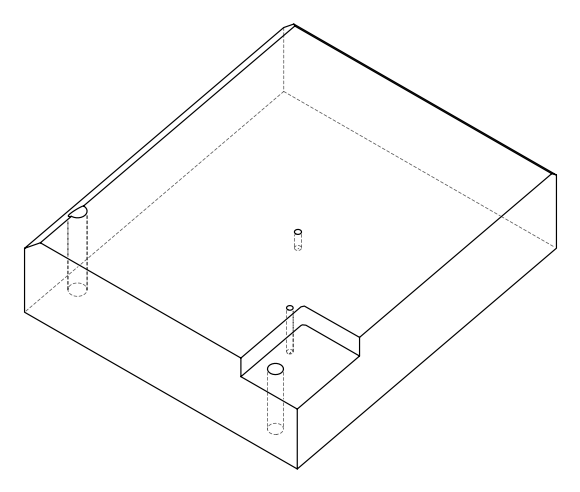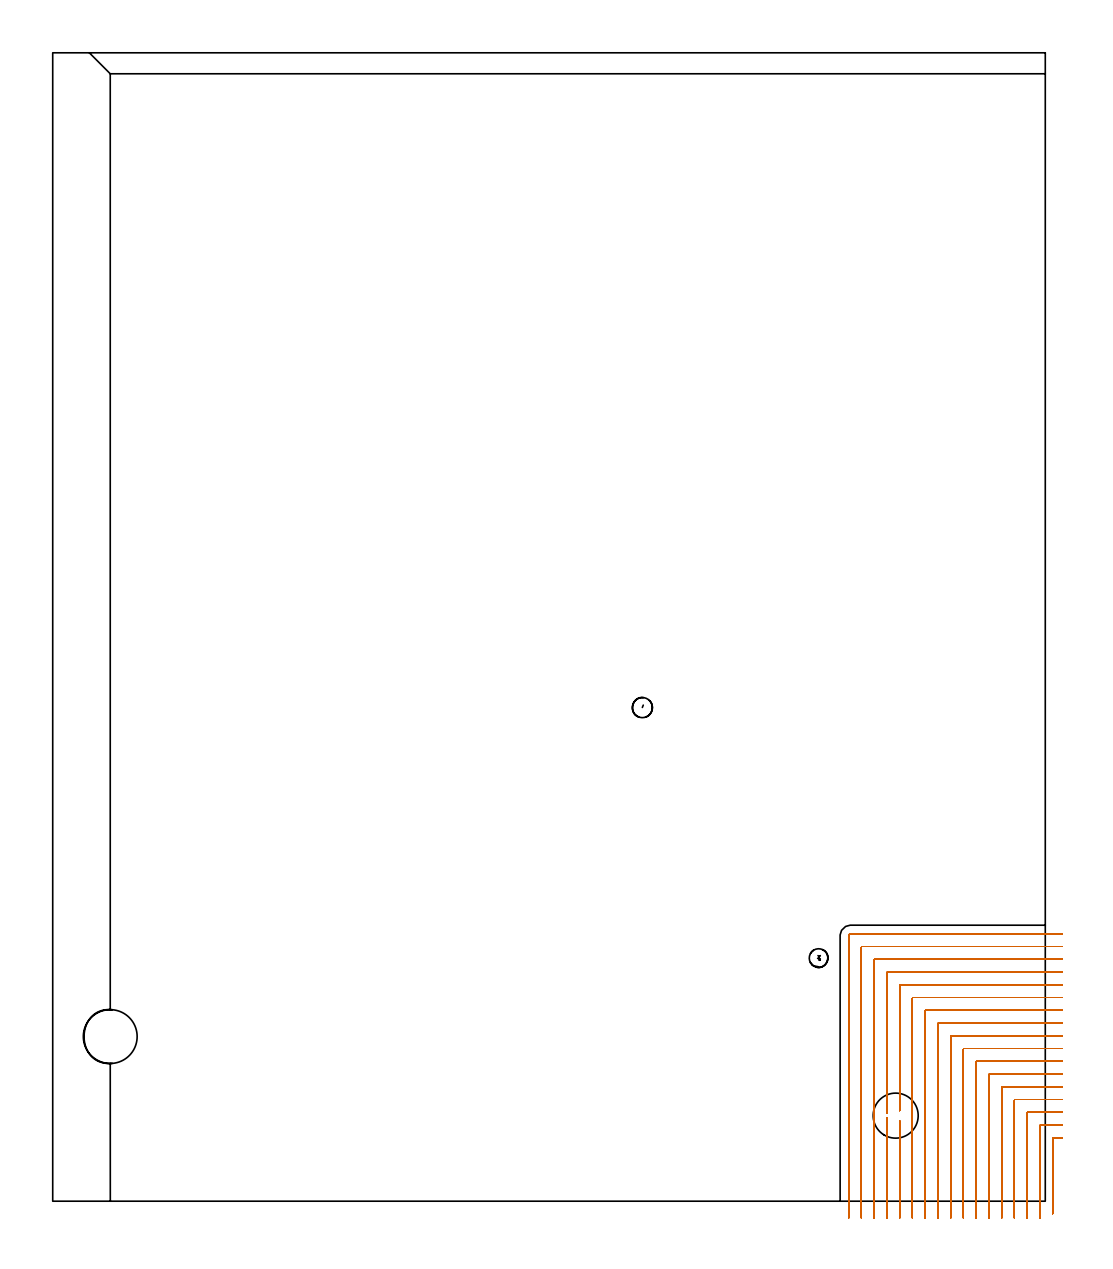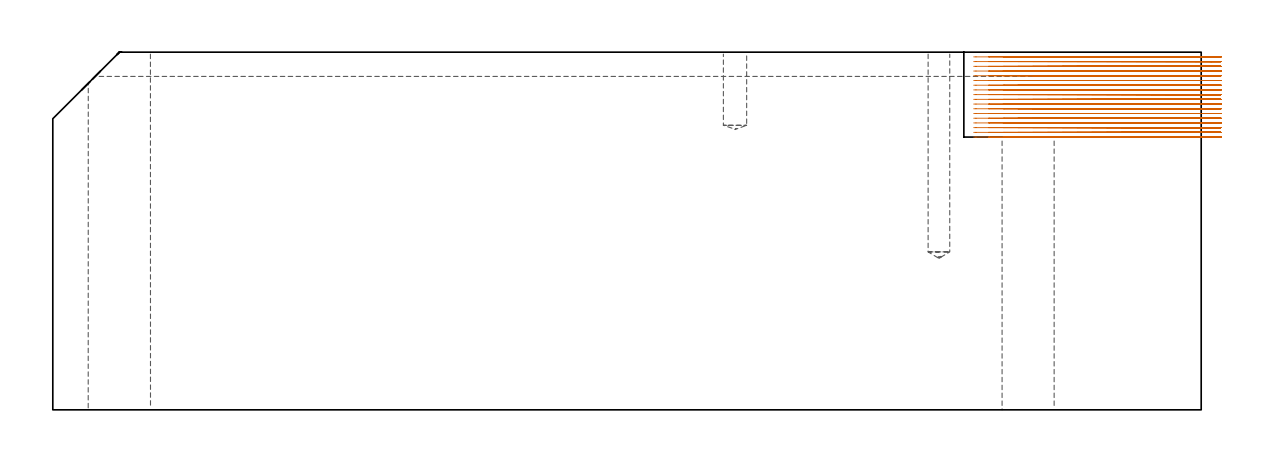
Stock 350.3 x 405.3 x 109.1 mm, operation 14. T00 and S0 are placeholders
(PLAN: 14 operations, 9 tool changes, 107.7 min)
(1 SPOT_DRILL | STEP1HOLE | NXT0321_9005460120000 | 0.04 min | 2842 mm3)
(2 SPOT_DRILL_1 | STEP1HOLE_1 | NXT0321_9005460120000 | 0.05 min | 183 mm3)
(3 SPOT_DRILL_2 | STEP1POCKET | NXT0321_9005460120000 | 0.03 min | 0 mm3)
(4 SPOT_DRILL_3 | STEP1POCKET_1 | NXT0321_9005460120000 | 0.03 min | 0 mm3)
(5 DRILL_THROUGH_HOLE_INTO_CENTER | STEP1HOLE | NXT0301_065 | 0.36 min | 5773 mm3)
(6 DRILL_TO_ENLARGE_THROUGH_HOLE | STEP1HOLE | UGT0301_241 | 0.37 min | 13006 mm3)
(7 DRILL_BLIND_HOLE_INTO_CENTER | STEP1HOLE_1 | NXT0301_092 | 0.08 min | 1729 mm3)
(8 GUN_DRILL_THROUGH_HOLE | STEP1HOLE_1 | UGT0307_009 | 0.57 min | 10414 mm3)
(9 DRILL_TO_ENLARGE_THROUGH_HOLE_1 | STEP1HOLE_1 | UGT0301_048 | 0.47 min | 18560 mm3)
(10 DRILL_BLIND_HOLE_INTO_CENTER_1 | STEP1POCKET | NXT0301_042 | 0.1 min | 893 mm3)
(11 DRILL_BLIND_HOLE_INTO_CENTER_2 | STEP1POCKET_1 | UGT0301_461 | 0.26 min | 2085 mm3)
(12 AREA_MILL | FG_CHAMFER_SURFACE | UGT0205_001 | 8.22 min | 9368 mm3)
(13 AREA_MILL_1 | FG_CHAMFER_SURFACE_1 | UGT0205_001 | 25.8 min | 82674 mm3)
(14 MILL_CORNER_NOTCH_RECTANGULAR | CORNER_NOTCH_RECTANGULAR | NXT0201_008 | Follow Part, ap 1.5, ae 75% | 71.29 min | 177446 mm3)
(TOOL NXT0321_9005460120000 | NC Spot Drill, 142deg, 12mm, Carbide, Uncoated | D12 PA142 FL30 Z2)
(TOOL NXT0301_065 | Carbide Drill 9.4mm [860.1-0940-075A1-MM 2214] | D9.4 PA140 FL98 Z2)
(TOOL UGT0301_241 | Twist Drill 15.9 mm | D15.9 PA118 FL120 Z2)
(TOOL NXT0301_092 | Carbide Drill 12.1mm [860.1-1210-061A1-MM 2214] | D12.1 PA140 FL77 Z2)
(TOOL UGT0307_009 | Gun Drill 12 mm | D12 PA130 FL24 Z1)
(TOOL UGT0301_048 | Twist Drill 19 mm | D19 PA118 FL135 Z2)
(TOOL NXT0301_042 | Carbide Drill 7.1mm [860.1-0710-057A1-MM 2214] | D7.1 PA140 FL85 Z2)
(TOOL UGT0301_461 | Carbide Drill 6.6 mm | D6.6 PA118 FL63 Z2)
(TOOL UGT0205_001 | Chamfer Mill 20 x 3 x 45 deg. | D20 FL50 Z2)
(TOOL NXT0201_008 | ENDMILL 6mm [2P460-0600-NA 1630] | D6 FL26 Z6)
(OP 14 MILL_CORNER_NOTCH_RECTANGULAR)
G17 G21 G94 G90
T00 M6
G54
G17 G0 G90 X356.3 Y22.4 S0 M3
G43 Z119.101 H1
Z107.662
G94 G1 X353.3 F250.
X353.195 F500.
G3 X352.9 Y22.105 R0.3
G1 Y-1.497
Y-4.497 F250.
G0 Z119.101
X356.3 Y26.9
Z107.662
G1 X353.3
X348.695 F500.
G3 X348.4 Y26.605 R0.3
G1 Y-3.
Y-6. F250.
G0 Z119.101
X356.3 Y31.4
Z107.662
G1 X353.3
X344.195 F500.
G3 X343.9 Y31.105 R0.3
G1 Y-3.
Y-6. F250.
G0 Z119.101
X356.3 Y35.9
Z107.662
G1 X353.3
X339.696 F500.
G3 X339.4 Y35.604 R0.3
G1 Y-3.
Y-6. F250.
G0 Z119.101
X356.3 Y40.4
Z107.662
G1 X353.3
X335.196 F500.
G3 X334.9 Y40.104 R0.3
G1 Y-3.
Y-6. F250.
G0 Z119.101
X356.3 Y44.9
Z107.662
G1 X353.3
X330.696 F500.
G3 X330.4 Y44.604 R0.3
G1 Y-3.
Y-6. F250.
G0 Z119.101
X356.3 Y49.4
Z107.662
G1 X353.3
X326.196 F500.
G3 X325.9 Y49.104 R0.3
G1 Y-3.
Y-6. F250.
G0 Z119.101
X356.3 Y53.9
Z107.662
G1 X353.3
X321.696 F500.
G3 X321.4 Y53.604 R0.3
G1 Y-3.
Y-6. F250.
G0 Z119.101
X356.3 Y58.4
Z107.662
G1 X353.3
X317.196 F500.
G3 X316.9 Y58.104 R0.3
G1 Y-3.
Y-6. F250.
G0 Z119.101
X356.3 Y62.9
Z107.662
G1 X353.3
X312.697 F500.
G3 X312.4 Y62.603 R0.3
G1 Y-3.
Y-6. F250.
G0 Z119.101
X356.3 Y67.4
Z107.662
G1 X353.3
X308.197 F500.
G3 X307.9 Y67.103 R0.3
G1 Y-3.
Y-6. F250.
G0 Z119.101
X356.3 Y71.9
Z107.662
G1 X353.3
X303.697 F500.
G3 X303.4 Y71.603 R0.3
G1 Y-3.
Y-6. F250.
G0 Z119.101
X356.3 Y76.4
Z107.662
G1 X353.3
X299.197 F500.
G3 X298.9 Y76.103 R0.3
G1 Y34.939
Y31.939 F250.
G0 Z119.101
X356.3 Y80.9
Z107.662
G1 X353.3
X294.697 F500.
G3 X294.4 Y80.603 R0.3
G1 Y34.056
Y31.056 F250.
G0 Z119.101
X298.9 Y28.458
Z107.662
G1 Y25.458
Y-3. F500.
Y-6. F250.
G0 Z119.101
X294.4 Y29.347
Z107.662
G1 Y26.347
Y-3. F500.
Y-6. F250.
G0 Z119.101
X356.3 Y85.4
Z107.662
G1 X353.3
X290.197 F500.
G3 X289.9 Y85.103 R0.3
G1 Y-3.
Y-6. F250.
G0 Z119.101
X356.3 Y89.9
Z107.662
G1 X353.3
X285.697 F500.
G3 X285.4 Y89.603 R0.3
G1 Y-3.
Y-6. F250.
G0 Z119.101
X356.3 Y94.4
Z107.662
G1 X353.3
X281.6 F500.
G3 X280.9 Y93.7 R0.7
G1 Y-3.
Y-6. F250.
G0 Z119.101
X356.3 Y22.4
Z106.223
G1 X353.3
X353.195 F500.
G3 X352.9 Y22.105 R0.3
G1 Y-1.497
Y-4.497 F250.
G0 Z119.101
X356.3 Y26.9
Z106.223
G1 X353.3
X348.695 F500.
G3 X348.4 Y26.605 R0.3
G1 Y-3.
Y-6. F250.
G0 Z119.101
X356.3 Y31.4
Z106.223
G1 X353.3
X344.195 F500.
G3 X343.9 Y31.105 R0.3
G1 Y-3.
Y-6. F250.
G0 Z119.101
X356.3 Y35.9
Z106.223
G1 X353.3
X339.696 F500.
G3 X339.4 Y35.604 R0.3
G1 Y-3.
Y-6. F250.
G0 Z119.101
X356.3 Y40.4
Z106.223
G1 X353.3
X335.196 F500.
G3 X334.9 Y40.104 R0.3
G1 Y-3.
Y-6. F250.
G0 Z119.101
X356.3 Y44.9
Z106.223
G1 X353.3
X330.696 F500.
G3 X330.4 Y44.604 R0.3
G1 Y-3.
Y-6. F250.
G0 Z119.101
X356.3 Y49.4
Z106.223
G1 X353.3
X326.196 F500.
G3 X325.9 Y49.104 R0.3
G1 Y-3.
Y-6. F250.
G0 Z119.101
X356.3 Y53.9
Z106.223
G1 X353.3
X321.696 F500.
G3 X321.4 Y53.604 R0.3
G1 Y-3.
Y-6. F250.
G0 Z119.101
X356.3 Y58.4
Z106.223
G1 X353.3
X317.196 F500.
G3 X316.9 Y58.104 R0.3
G1 Y-3.
Y-6. F250.
G0 Z119.101
X356.3 Y62.9
Z106.223
G1 X353.3
X312.697 F500.
G3 X312.4 Y62.603 R0.3
G1 Y-3.
Y-6. F250.
G0 Z119.101
X356.3 Y67.4
Z106.223
G1 X353.3
X308.197 F500.
G3 X307.9 Y67.103 R0.3
G1 Y-3.
Y-6. F250.
G0 Z119.101
X356.3 Y71.9
Z106.223
G1 X353.3
X303.697 F500.
G3 X303.4 Y71.603 R0.3
G1 Y-3.
Y-6. F250.
G0 Z119.101
X356.3 Y76.4
Z106.223
G1 X353.3
X299.197 F500.
G3 X298.9 Y76.103 R0.3
G1 Y34.939
Y31.939 F250.
G0 Z119.101
X356.3 Y80.9
Z106.223
G1 X353.3
X294.697 F500.
G3 X294.4 Y80.603 R0.3
G1 Y34.056
Y31.056 F250.
G0 Z119.101
X298.9 Y28.458
Z106.223
G1 Y25.458
Y-3. F500.
Y-6. F250.
G0 Z119.101
X294.4 Y29.347
Z106.223
G1 Y26.347
Y-3. F500.
Y-6. F250.
G0 Z119.101
X356.3 Y85.4
Z106.223
G1 X353.3
X290.197 F500.
G3 X289.9 Y85.103 R0.3
G1 Y-3.
Y-6. F250.
G0 Z119.101
X356.3 Y89.9
Z106.223
G1 X353.3
X285.697 F500.
G3 X285.4 Y89.603 R0.3
G1 Y-3.
Y-6. F250.
G0 Z119.101
X356.3 Y94.4
Z106.223
G1 X353.3
X281.6 F500.
G3 X280.9 Y93.7 R0.7
G1 Y-3.
Y-6. F250.
G0 Z119.101
X356.3 Y22.4
Z104.784
G1 X353.3
X353.195 F500.
G3 X352.9 Y22.105 R0.3
G1 Y-1.497
Y-4.497 F250.
G0 Z119.101
X356.3 Y26.9
Z104.784
G1 X353.3
X348.695 F500.
G3 X348.4 Y26.605 R0.3
G1 Y-3.
Y-6. F250.
G0 Z119.101
X356.3 Y31.4
Z104.784
G1 X353.3
X344.195 F500.
G3 X343.9 Y31.105 R0.3
G1 Y-3.
Y-6. F250.
G0 Z119.101
X356.3 Y35.9
Z104.784
G1 X353.3
X339.696 F500.
G3 X339.4 Y35.604 R0.3
G1 Y-3.
Y-6. F250.
G0 Z119.101
X356.3 Y40.4
Z104.784
G1 X353.3
X335.196 F500.
G3 X334.9 Y40.104 R0.3
G1 Y-3.
Y-6. F250.
G0 Z119.101
X356.3 Y44.9
Z104.784
G1 X353.3
X330.696 F500.
G3 X330.4 Y44.604 R0.3
G1 Y-3.
Y-6. F250.
G0 Z119.101
X356.3 Y49.4
Z104.784
G1 X353.3
X326.196 F500.
G3 X325.9 Y49.104 R0.3
G1 Y-3.
Y-6. F250.
G0 Z119.101
X356.3 Y53.9
Z104.784
G1 X353.3
X321.696 F500.
G3 X321.4 Y53.604 R0.3
G1 Y-3.
Y-6. F250.
G0 Z119.101
X356.3 Y58.4
Z104.784
G1 X353.3
X317.196 F500.
G3 X316.9 Y58.104 R0.3
G1 Y-3.
Y-6. F250.
G0 Z119.101
X356.3 Y62.9
Z104.784
G1 X353.3
X312.697 F500.
G3 X312.4 Y62.603 R0.3
G1 Y-3.
Y-6. F250.
G0 Z119.101
X356.3 Y67.4
Z104.784
G1 X353.3
X308.197 F500.
G3 X307.9 Y67.103 R0.3
G1 Y-3.
Y-6. F250.
G0 Z119.101
X356.3 Y71.9
Z104.784
G1 X353.3
X303.697 F500.
G3 X303.4 Y71.603 R0.3
G1 Y-3.
Y-6. F250.
G0 Z119.101
X356.3 Y76.4
Z104.784
G1 X353.3
X299.197 F500.
G3 X298.9 Y76.103 R0.3
G1 Y34.939
Y31.939 F250.
G0 Z119.101
X356.3 Y80.9
Z104.784
G1 X353.3
X294.697 F500.
G3 X294.4 Y80.603 R0.3
G1 Y34.056
Y31.056 F250.
G0 Z119.101
X298.9 Y28.458
Z104.784
G1 Y25.458
Y-3. F500.
Y-6. F250.
G0 Z119.101
X294.4 Y29.347
Z104.784
G1 Y26.347
Y-3. F500.
Y-6. F250.
G0 Z119.101
X356.3 Y85.4
Z104.784
G1 X353.3
X290.197 F500.
G3 X289.9 Y85.103 R0.3
G1 Y-3.
Y-6. F250.
G0 Z119.101
X356.3 Y89.9
Z104.784
G1 X353.3
X285.697 F500.
G3 X285.4 Y89.603 R0.3
G1 Y-3.
Y-6. F250.
G0 Z119.101
X356.3 Y94.4
Z104.784
G1 X353.3
X281.6 F500.
G3 X280.9 Y93.7 R0.7
G1 Y-3.
Y-6. F250.
G0 Z119.101
X356.3 Y22.4
Z103.345
G1 X353.3
X353.195 F500.
G3 X352.9 Y22.105 R0.3
G1 Y-1.497
Y-4.497 F250.
G0 Z119.101
X356.3 Y26.9
Z103.345
G1 X353.3
X348.695 F500.
G3 X348.4 Y26.605 R0.3
G1 Y-3.
Y-6. F250.
G0 Z119.101
X356.3 Y31.4
Z103.345
G1 X353.3
X344.195 F500.
G3 X343.9 Y31.105 R0.3
G1 Y-3.
Y-6. F250.
G0 Z119.101
X356.3 Y35.9
Z103.345
G1 X353.3
X339.696 F500.
G3 X339.4 Y35.604 R0.3
G1 Y-3.
Y-6. F250.
G0 Z119.101
X356.3 Y40.4
Z103.345
G1 X353.3
X335.196 F500.
G3 X334.9 Y40.104 R0.3
G1 Y-3.
Y-6. F250.
G0 Z119.101
X356.3 Y44.9
Z103.345
G1 X353.3
X330.696 F500.
G3 X330.4 Y44.604 R0.3
G1 Y-3.
Y-6. F250.
G0 Z119.101
X356.3 Y49.4
Z103.345
G1 X353.3
X326.196 F500.
G3 X325.9 Y49.104 R0.3
G1 Y-3.
Y-6. F250.
G0 Z119.101
X356.3 Y53.9
Z103.345
G1 X353.3
X321.696 F500.
G3 X321.4 Y53.604 R0.3
G1 Y-3.
Y-6. F250.
G0 Z119.101
X356.3 Y58.4
Z103.345
G1 X353.3
X317.196 F500.
G3 X316.9 Y58.104 R0.3
G1 Y-3.
Y-6. F250.
G0 Z119.101
X356.3 Y62.9
Z103.345
G1 X353.3
X312.697 F500.
G3 X312.4 Y62.603 R0.3
G1 Y-3.
Y-6. F250.
G0 Z119.101
X356.3 Y67.4
Z103.345
G1 X353.3
X308.197 F500.
G3 X307.9 Y67.103 R0.3
G1 Y-3.
Y-6. F250.
G0 Z119.101
X356.3 Y71.9
Z103.345
G1 X353.3
X303.697 F500.
G3 X303.4 Y71.603 R0.3
G1 Y-3.
Y-6. F250.
G0 Z119.101
X356.3 Y76.4
Z103.345
G1 X353.3
X299.197 F500.
G3 X298.9 Y76.103 R0.3
G1 Y34.939
Y31.939 F250.
G0 Z119.101
X356.3 Y80.9
Z103.345
G1 X353.3
X294.697 F500.
G3 X294.4 Y80.603 R0.3
G1 Y34.056
Y31.056 F250.
G0 Z119.101
X298.9 Y28.458
Z103.345
G1 Y25.458
Y-3. F500.
Y-6. F250.
G0 Z119.101
X294.4 Y29.347
Z103.345
G1 Y26.347
Y-3. F500.
Y-6. F250.
G0 Z119.101
X356.3 Y85.4
Z103.345
G1 X353.3
X290.197 F500.
G3 X289.9 Y85.103 R0.3
G1 Y-3.
Y-6. F250.
G0 Z119.101
X356.3 Y89.9
Z103.345
G1 X353.3
X285.697 F500.
G3 X285.4 Y89.603 R0.3
G1 Y-3.
Y-6. F250.
G0 Z119.101
X356.3 Y94.4
Z103.345
G1 X353.3
X281.6 F500.
G3 X280.9 Y93.7 R0.7
G1 Y-3.
Y-6. F250.
G0 Z119.101
X356.3 Y22.4
Z101.906
G1 X353.3
X353.195 F500.
G3 X352.9 Y22.105 R0.3
G1 Y-1.497
Y-4.497 F250.
G0 Z119.101
X356.3 Y26.9
Z101.906
G1 X353.3
X348.695 F500.
G3 X348.4 Y26.605 R0.3
G1 Y-3.
Y-6. F250.
G0 Z119.101
X356.3 Y31.4
Z101.906
G1 X353.3
X344.195 F500.
G3 X343.9 Y31.105 R0.3
G1 Y-3.
Y-6. F250.
G0 Z119.101
X356.3 Y35.9
Z101.906
G1 X353.3
X339.696 F500.
G3 X339.4 Y35.604 R0.3
G1 Y-3.
Y-6. F250.
G0 Z119.101
X356.3 Y40.4
Z101.906
G1 X353.3
X335.196 F500.
G3 X334.9 Y40.104 R0.3
G1 Y-3.
Y-6. F250.
G0 Z119.101
X356.3 Y44.9
Z101.906
G1 X353.3
X330.696 F500.
G3 X330.4 Y44.604 R0.3
G1 Y-3.
Y-6. F250.
G0 Z119.101
X356.3 Y49.4
Z101.906
G1 X353.3
X326.196 F500.
G3 X325.9 Y49.104 R0.3
G1 Y-3.
Y-6. F250.
G0 Z119.101
X356.3 Y53.9
Z101.906
G1 X353.3
X321.696 F500.
G3 X321.4 Y53.604 R0.3
G1 Y-3.
Y-6. F250.
G0 Z119.101
X356.3 Y58.4
Z101.906
G1 X353.3
X317.196 F500.
G3 X316.9 Y58.104 R0.3
G1 Y-3.
Y-6. F250.
G0 Z119.101
X356.3 Y62.9
Z101.906
G1 X353.3
X312.697 F500.
G3 X312.4 Y62.603 R0.3
G1 Y-3.
Y-6. F250.
G0 Z119.101
X356.3 Y67.4
Z101.906
G1 X353.3
X308.197 F500.
G3 X307.9 Y67.103 R0.3
G1 Y-3.
Y-6. F250.
G0 Z119.101
X356.3 Y71.9
Z101.906
G1 X353.3
X303.697 F500.
G3 X303.4 Y71.603 R0.3
G1 Y-3.
Y-6. F250.
G0 Z119.101
X356.3 Y76.4
Z101.906
G1 X353.3
X299.197 F500.
G3 X298.9 Y76.103 R0.3
G1 Y34.939
Y31.939 F250.
G0 Z119.101
X356.3 Y80.9
Z101.906
G1 X353.3
X294.697 F500.
G3 X294.4 Y80.603 R0.3
G1 Y34.056
Y31.056 F250.
G0 Z119.101
X298.9 Y28.458
Z101.906
G1 Y25.458
Y-3. F500.
Y-6. F250.
G0 Z119.101
X294.4 Y29.347
Z101.906
G1 Y26.347
Y-3. F500.
Y-6. F250.
G0 Z119.101
X356.3 Y85.4
Z101.906
G1 X353.3
X290.197 F500.
G3 X289.9 Y85.103 R0.3
G1 Y-3.
Y-6. F250.
G0 Z119.101
X356.3 Y89.9
Z101.906
G1 X353.3
X285.697 F500.
G3 X285.4 Y89.603 R0.3
G1 Y-3.
Y-6. F250.
G0 Z119.101
X356.3 Y94.4
Z101.906
G1 X353.3
X281.6 F500.
G3 X280.9 Y93.7 R0.7
G1 Y-3.
Y-6. F250.
G0 Z119.101
X356.3 Y22.4
Z100.467
G1 X353.3
X353.195 F500.
G3 X352.9 Y22.105 R0.3
G1 Y-1.497
Y-4.497 F250.
G0 Z119.101
X356.3 Y26.9
Z100.467
G1 X353.3
X348.695 F500.
G3 X348.4 Y26.605 R0.3
G1 Y-3.
Y-6. F250.
G0 Z119.101
X356.3 Y31.4
Z100.467
G1 X353.3
X344.195 F500.
G3 X343.9 Y31.105 R0.3
G1 Y-3.
Y-6. F250.
G0 Z119.101
X356.3 Y35.9
Z100.467
G1 X353.3
X339.696 F500.
G3 X339.4 Y35.604 R0.3
G1 Y-3.
Y-6. F250.
G0 Z119.101
X356.3 Y40.4
Z100.467
G1 X353.3
X335.196 F500.
G3 X334.9 Y40.104 R0.3
G1 Y-3.
Y-6. F250.
G0 Z119.101
X356.3 Y44.9
Z100.467
G1 X353.3
X330.696 F500.
G3 X330.4 Y44.604 R0.3
G1 Y-3.
Y-6. F250.
G0 Z119.101
X356.3 Y49.4
Z100.467
G1 X353.3
X326.196 F500.
G3 X325.9 Y49.104 R0.3
G1 Y-3.
Y-6. F250.
G0 Z119.101
X356.3 Y53.9
Z100.467
G1 X353.3
X321.696 F500.
G3 X321.4 Y53.604 R0.3
G1 Y-3.
Y-6. F250.
G0 Z119.101
X356.3 Y58.4
Z100.467
G1 X353.3
X317.196 F500.
G3 X316.9 Y58.104 R0.3
G1 Y-3.
Y-6. F250.
G0 Z119.101
X356.3 Y62.9
Z100.467
G1 X353.3
X312.697 F500.
G3 X312.4 Y62.603 R0.3
G1 Y-3.
Y-6. F250.
G0 Z119.101
X356.3 Y67.4
Z100.467
G1 X353.3
X308.197 F500.
G3 X307.9 Y67.103 R0.3
G1 Y-3.
Y-6. F250.
G0 Z119.101
X356.3 Y71.9
Z100.467
G1 X353.3
X303.697 F500.
G3 X303.4 Y71.603 R0.3
G1 Y-3.
Y-6. F250.
G0 Z119.101
X356.3 Y76.4
Z100.467
G1 X353.3
X299.197 F500.
G3 X298.9 Y76.103 R0.3
G1 Y34.939
Y31.939 F250.
G0 Z119.101
X356.3 Y80.9
Z100.467
G1 X353.3
X294.697 F500.
G3 X294.4 Y80.603 R0.3
G1 Y34.056
Y31.056 F250.
G0 Z119.101
X298.9 Y28.458
Z100.467
G1 Y25.458
Y-3. F500.
Y-6. F250.
G0 Z119.101
X294.4 Y29.347
Z100.467
G1 Y26.347
Y-3. F500.
Y-6. F250.
G0 Z119.101
X356.3 Y85.4
Z100.467
G1 X353.3
X290.197 F500.
G3 X289.9 Y85.103 R0.3
G1 Y-3.
Y-6. F250.
G0 Z119.101
X356.3 Y89.9
Z100.467
G1 X353.3
X285.697 F500.
G3 X285.4 Y89.603 R0.3
G1 Y-3.
Y-6. F250.
G0 Z119.101
X356.3 Y94.4
Z100.467
G1 X353.3
X281.6 F500.
G3 X280.9 Y93.7 R0.7
G1 Y-3.
Y-6. F250.
G0 Z119.101
X356.3 Y22.4
Z99.028
G1 X353.3
X353.195 F500.
G3 X352.9 Y22.105 R0.3
G1 Y-1.497
Y-4.497 F250.
G0 Z119.101
X356.3 Y26.9
Z99.028
G1 X353.3
X348.695 F500.
G3 X348.4 Y26.605 R0.3
G1 Y-3.
Y-6. F250.
G0 Z119.101
X356.3 Y31.4
Z99.028
G1 X353.3
X344.195 F500.
G3 X343.9 Y31.105 R0.3
G1 Y-3.
Y-6. F250.
G0 Z119.101
X356.3 Y35.9
Z99.028
G1 X353.3
X339.696 F500.
G3 X339.4 Y35.604 R0.3
G1 Y-3.
Y-6. F250.
G0 Z119.101
X356.3 Y40.4
Z99.028
G1 X353.3
X335.196 F500.
G3 X334.9 Y40.104 R0.3
G1 Y-3.
Y-6. F250.
G0 Z119.101
X356.3 Y44.9
Z99.028
G1 X353.3
X330.696 F500.
G3 X330.4 Y44.604 R0.3
G1 Y-3.
Y-6. F250.
G0 Z119.101
X356.3 Y49.4
Z99.028
G1 X353.3
X326.196 F500.
G3 X325.9 Y49.104 R0.3
G1 Y-3.
Y-6. F250.
G0 Z119.101
X356.3 Y53.9
Z99.028
G1 X353.3
X321.696 F500.
G3 X321.4 Y53.604 R0.3
G1 Y-3.
Y-6. F250.
G0 Z119.101
X356.3 Y58.4
Z99.028
G1 X353.3
X317.196 F500.
G3 X316.9 Y58.104 R0.3
G1 Y-3.
Y-6. F250.
G0 Z119.101
X356.3 Y62.9
Z99.028
G1 X353.3
X312.697 F500.
G3 X312.4 Y62.603 R0.3
G1 Y-3.
Y-6. F250.
G0 Z119.101
X356.3 Y67.4
Z99.028
G1 X353.3
X308.197 F500.
G3 X307.9 Y67.103 R0.3
G1 Y-3.
Y-6. F250.
G0 Z119.101
X356.3 Y71.9
Z99.028
G1 X353.3
X303.697 F500.
G3 X303.4 Y71.603 R0.3
G1 Y-3.
Y-6. F250.
G0 Z119.101
X356.3 Y76.4
Z99.028
G1 X353.3
X299.197 F500.
G3 X298.9 Y76.103 R0.3
G1 Y34.939
Y31.939 F250.
G0 Z119.101
X356.3 Y80.9
Z99.028
G1 X353.3
X294.697 F500.
G3 X294.4 Y80.603 R0.3
G1 Y34.056
Y31.056 F250.
G0 Z119.101
X298.9 Y28.458
Z99.028
G1 Y25.458
Y-3. F500.
Y-6. F250.
G0 Z119.101
X294.4 Y29.347
Z99.028
G1 Y26.347
Y-3. F500.
Y-6. F250.
G0 Z119.101
X356.3 Y85.4
Z99.028
G1 X353.3
X290.197 F500.
G3 X289.9 Y85.103 R0.3
G1 Y-3.
Y-6. F250.
G0 Z119.101
X356.3 Y89.9
Z99.028
G1 X353.3
X285.697 F500.
G3 X285.4 Y89.603 R0.3
G1 Y-3.
Y-6. F250.
G0 Z119.101
X356.3 Y94.4
Z99.028
G1 X353.3
X281.6 F500.
G3 X280.9 Y93.7 R0.7
G1 Y-3.
Y-6. F250.
G0 Z119.101
X356.3 Y22.4
Z97.589
G1 X353.3
X353.195 F500.
G3 X352.9 Y22.105 R0.3
G1 Y-1.497
Y-4.497 F250.
G0 Z119.101
X356.3 Y26.9
Z97.589
G1 X353.3
X348.695 F500.
G3 X348.4 Y26.605 R0.3
G1 Y-3.
Y-6. F250.
G0 Z119.101
X356.3 Y31.4
Z97.589
G1 X353.3
X344.195 F500.
G3 X343.9 Y31.105 R0.3
G1 Y-3.
Y-6. F250.
G0 Z119.101
X356.3 Y35.9
Z97.589
G1 X353.3
X339.696 F500.
G3 X339.4 Y35.604 R0.3
G1 Y-3.
Y-6. F250.
G0 Z119.101
X356.3 Y40.4
Z97.589
G1 X353.3
X335.196 F500.
G3 X334.9 Y40.104 R0.3
G1 Y-3.
Y-6. F250.
G0 Z119.101
X356.3 Y44.9
Z97.589
G1 X353.3
X330.696 F500.
G3 X330.4 Y44.604 R0.3
G1 Y-3.
Y-6. F250.
G0 Z119.101
X356.3 Y49.4
Z97.589
G1 X353.3
X326.196 F500.
G3 X325.9 Y49.104 R0.3
G1 Y-3.
Y-6. F250.
G0 Z119.101
X356.3 Y53.9
Z97.589
G1 X353.3
X321.696 F500.
G3 X321.4 Y53.604 R0.3
G1 Y-3.
Y-6. F250.
G0 Z119.101
X356.3 Y58.4
Z97.589
G1 X353.3
X317.196 F500.
G3 X316.9 Y58.104 R0.3
G1 Y-3.
Y-6. F250.
G0 Z119.101
X356.3 Y62.9
Z97.589
G1 X353.3
X312.697 F500.
G3 X312.4 Y62.603 R0.3
G1 Y-3.
Y-6. F250.
G0 Z119.101
X356.3 Y67.4
Z97.589
G1 X353.3
X308.197 F500.
G3 X307.9 Y67.103 R0.3
G1 Y-3.
Y-6. F250.
G0 Z119.101
X356.3 Y71.9
Z97.589
G1 X353.3
X303.697 F500.
G3 X303.4 Y71.603 R0.3
G1 Y-3.
Y-6. F250.
G0 Z119.101
X356.3 Y76.4
Z97.589
G1 X353.3
X299.197 F500.
G3 X298.9 Y76.103 R0.3
G1 Y34.939
Y31.939 F250.
G0 Z119.101
X356.3 Y80.9
Z97.589
G1 X353.3
X294.697 F500.
G3 X294.4 Y80.603 R0.3
G1 Y34.056
Y31.056 F250.
G0 Z119.101
X298.9 Y28.458
Z97.589
G1 Y25.458
Y-3. F500.
Y-6. F250.
G0 Z119.101
X294.4 Y29.347
Z97.589
G1 Y26.347
Y-3. F500.
Y-6. F250.
G0 Z119.101
X356.3 Y85.4
Z97.589
G1 X353.3
X290.197 F500.
G3 X289.9 Y85.103 R0.3
G1 Y-3.
Y-6. F250.
G0 Z119.101
X356.3 Y89.9
Z97.589
G1 X353.3
X285.697 F500.
G3 X285.4 Y89.603 R0.3
G1 Y-3.
Y-6. F250.
G0 Z119.101
X356.3 Y94.4
Z97.589
G1 X353.3
X281.6 F500.
G3 X280.9 Y93.7 R0.7
G1 Y-3.
Y-6. F250.
G0 Z119.101
X356.3 Y22.4
Z96.15
G1 X353.3
X353.195 F500.
G3 X352.9 Y22.105 R0.3
G1 Y-1.497
Y-4.497 F250.
G0 Z119.101
X356.3 Y26.9
Z96.15
G1 X353.3
X348.695 F500.
G3 X348.4 Y26.605 R0.3
G1 Y-3.
Y-6. F250.
G0 Z119.101
X356.3 Y31.4
Z96.15
G1 X353.3
X344.195 F500.
G3 X343.9 Y31.105 R0.3
G1 Y-3.
Y-6. F250.
G0 Z119.101
X356.3 Y35.9
Z96.15
G1 X353.3
X339.696 F500.
G3 X339.4 Y35.604 R0.3
G1 Y-3.
Y-6. F250.
G0 Z119.101
X356.3 Y40.4
Z96.15
G1 X353.3
X335.196 F500.
G3 X334.9 Y40.104 R0.3
G1 Y-3.
Y-6. F250.
G0 Z119.101
X356.3 Y44.9
Z96.15
G1 X353.3
X330.696 F500.
G3 X330.4 Y44.604 R0.3
G1 Y-3.
Y-6. F250.
G0 Z119.101
X356.3 Y49.4
Z96.15
G1 X353.3
X326.196 F500.
G3 X325.9 Y49.104 R0.3
G1 Y-3.
Y-6. F250.
G0 Z119.101
X356.3 Y53.9
Z96.15
G1 X353.3
X321.696 F500.
G3 X321.4 Y53.604 R0.3
G1 Y-3.
Y-6. F250.
G0 Z119.101
X356.3 Y58.4
Z96.15
G1 X353.3
X317.196 F500.
G3 X316.9 Y58.104 R0.3
G1 Y-3.
Y-6. F250.
G0 Z119.101
X356.3 Y62.9
Z96.15
G1 X353.3
X312.697 F500.
G3 X312.4 Y62.603 R0.3
G1 Y-3.
Y-6. F250.
G0 Z119.101
X356.3 Y67.4
Z96.15
G1 X353.3
X308.197 F500.
G3 X307.9 Y67.103 R0.3
G1 Y-3.
Y-6. F250.
G0 Z119.101
X356.3 Y71.9
Z96.15
G1 X353.3
X303.697 F500.
G3 X303.4 Y71.603 R0.3
G1 Y-3.
Y-6. F250.
G0 Z119.101
X356.3 Y76.4
Z96.15
G1 X353.3
X299.197 F500.
G3 X298.9 Y76.103 R0.3
G1 Y34.939
Y31.939 F250.
G0 Z119.101
X356.3 Y80.9
Z96.15
G1 X353.3
X294.697 F500.
G3 X294.4 Y80.603 R0.3
G1 Y34.056
Y31.056 F250.
G0 Z119.101
X298.9 Y28.458
Z96.15
G1 Y25.458
Y-3. F500.
Y-6. F250.
G0 Z119.101
X294.4 Y29.347
Z96.15
G1 Y26.347
Y-3. F500.
Y-6. F250.
G0 Z119.101
X356.3 Y85.4
Z96.15
G1 X353.3
X290.197 F500.
G3 X289.9 Y85.103 R0.3
G1 Y-3.
Y-6. F250.
G0 Z119.101
X356.3 Y89.9
Z96.15
G1 X353.3
X285.697 F500.
G3 X285.4 Y89.603 R0.3
G1 Y-3.
Y-6. F250.
G0 Z119.101
X356.3 Y94.4
Z96.15
G1 X353.3
X281.6 F500.
G3 X280.9 Y93.7 R0.7
G1 Y-3.
Y-6. F250.
G0 Z119.101
X356.3 Y22.4
Z94.712
G1 X353.3
X353.195 F500.
G3 X352.9 Y22.105 R0.3
G1 Y-1.497
Y-4.497 F250.
G0 Z119.101
X356.3 Y26.9
Z94.712
G1 X353.3
X348.695 F500.
G3 X348.4 Y26.605 R0.3
G1 Y-3.
Y-6. F250.
G0 Z119.101
X356.3 Y31.4
Z94.712
G1 X353.3
X344.195 F500.
G3 X343.9 Y31.105 R0.3
G1 Y-3.
Y-6. F250.
G0 Z119.101
X356.3 Y35.9
Z94.712
G1 X353.3
X339.696 F500.
G3 X339.4 Y35.604 R0.3
G1 Y-3.
Y-6. F250.
G0 Z119.101
X356.3 Y40.4
Z94.712
G1 X353.3
X335.196 F500.
G3 X334.9 Y40.104 R0.3
G1 Y-3.
Y-6. F250.
G0 Z119.101
X356.3 Y44.9
Z94.712
G1 X353.3
X330.696 F500.
G3 X330.4 Y44.604 R0.3
G1 Y-3.
Y-6. F250.
G0 Z119.101
X356.3 Y49.4
Z94.712
G1 X353.3
X326.196 F500.
G3 X325.9 Y49.104 R0.3
G1 Y-3.
Y-6. F250.
G0 Z119.101
X356.3 Y53.9
Z94.712
G1 X353.3
X321.696 F500.
G3 X321.4 Y53.604 R0.3
G1 Y-3.
Y-6. F250.
G0 Z119.101
X356.3 Y58.4
Z94.712
G1 X353.3
X317.196 F500.
G3 X316.9 Y58.104 R0.3
G1 Y-3.
Y-6. F250.
G0 Z119.101
X356.3 Y62.9
Z94.712
G1 X353.3
X312.697 F500.
G3 X312.4 Y62.603 R0.3
G1 Y-3.
Y-6. F250.
G0 Z119.101
X356.3 Y67.4
Z94.712
G1 X353.3
X308.197 F500.
G3 X307.9 Y67.103 R0.3
G1 Y-3.
Y-6. F250.
G0 Z119.101
X356.3 Y71.9
Z94.712
G1 X353.3
X303.697 F500.
G3 X303.4 Y71.603 R0.3
G1 Y-3.
Y-6. F250.
G0 Z119.101
X356.3 Y76.4
Z94.712
G1 X353.3
X299.197 F500.
G3 X298.9 Y76.103 R0.3
G1 Y34.939
Y31.939 F250.
G0 Z119.101
X356.3 Y80.9
Z94.712
G1 X353.3
X294.697 F500.
G3 X294.4 Y80.603 R0.3
G1 Y34.056
Y31.056 F250.
G0 Z119.101
X298.9 Y28.458
Z94.712
G1 Y25.458
Y-3. F500.
Y-6. F250.
G0 Z119.101
X294.4 Y29.347
Z94.712
G1 Y26.347
Y-3. F500.
Y-6. F250.
G0 Z119.101
X356.3 Y85.4
Z94.712
G1 X353.3
X290.197 F500.
G3 X289.9 Y85.103 R0.3
G1 Y-3.
Y-6. F250.
G0 Z119.101
X356.3 Y89.9
Z94.712
G1 X353.3
X285.697 F500.
G3 X285.4 Y89.603 R0.3
G1 Y-3.
Y-6. F250.
G0 Z119.101
X356.3 Y94.4
Z94.712
G1 X353.3
X281.6 F500.
G3 X280.9 Y93.7 R0.7
G1 Y-3.
Y-6. F250.
G0 Z119.101
X356.3 Y22.4
Z93.273
G1 X353.3
X353.195 F500.
G3 X352.9 Y22.105 R0.3
G1 Y-1.497
Y-4.497 F250.
G0 Z119.101
X356.3 Y26.9
Z93.273
G1 X353.3
X348.695 F500.
G3 X348.4 Y26.605 R0.3
G1 Y-3.
Y-6. F250.
G0 Z119.101
X356.3 Y31.4
Z93.273
G1 X353.3
X344.195 F500.
G3 X343.9 Y31.105 R0.3
G1 Y-3.
Y-6. F250.
G0 Z119.101
X356.3 Y35.9
Z93.273
G1 X353.3
X339.696 F500.
G3 X339.4 Y35.604 R0.3
G1 Y-3.
Y-6. F250.
G0 Z119.101
X356.3 Y40.4
Z93.273
G1 X353.3
X335.196 F500.
G3 X334.9 Y40.104 R0.3
G1 Y-3.
Y-6. F250.
G0 Z119.101
X356.3 Y44.9
Z93.273
G1 X353.3
X330.696 F500.
G3 X330.4 Y44.604 R0.3
G1 Y-3.
Y-6. F250.
G0 Z119.101
X356.3 Y49.4
Z93.273
G1 X353.3
X326.196 F500.
G3 X325.9 Y49.104 R0.3
G1 Y-3.
Y-6. F250.
G0 Z119.101
X356.3 Y53.9
Z93.273
G1 X353.3
X321.696 F500.
G3 X321.4 Y53.604 R0.3
G1 Y-3.
Y-6. F250.
G0 Z119.101
X356.3 Y58.4
Z93.273
G1 X353.3
X317.196 F500.
G3 X316.9 Y58.104 R0.3
G1 Y-3.
Y-6. F250.
G0 Z119.101
X356.3 Y62.9
Z93.273
G1 X353.3
X312.697 F500.
G3 X312.4 Y62.603 R0.3
G1 Y-3.
Y-6. F250.
G0 Z119.101
X356.3 Y67.4
Z93.273
G1 X353.3
X308.197 F500.
G3 X307.9 Y67.103 R0.3
G1 Y-3.
Y-6. F250.
G0 Z119.101
X356.3 Y71.9
Z93.273
G1 X353.3
X303.697 F500.
G3 X303.4 Y71.603 R0.3
G1 Y-3.
Y-6. F250.
G0 Z119.101
X356.3 Y76.4
Z93.273
G1 X353.3
X299.197 F500.
G3 X298.9 Y76.103 R0.3
G1 Y34.939
Y31.939 F250.
G0 Z119.101
X356.3 Y80.9
Z93.273
G1 X353.3
X294.697 F500.
G3 X294.4 Y80.603 R0.3
G1 Y34.056
Y31.056 F250.
G0 Z119.101
X298.9 Y28.458
Z93.273
G1 Y25.458
Y-3. F500.
Y-6. F250.
G0 Z119.101
X294.4 Y29.347
Z93.273
G1 Y26.347
Y-3. F500.
Y-6. F250.
G0 Z119.101
X356.3 Y85.4
Z93.273
G1 X353.3
X290.197 F500.
G3 X289.9 Y85.103 R0.3
G1 Y-3.
Y-6. F250.
G0 Z119.101
X356.3 Y89.9
Z93.273
G1 X353.3
X285.697 F500.
G3 X285.4 Y89.603 R0.3
G1 Y-3.
Y-6. F250.
G0 Z119.101
X356.3 Y94.4
Z93.273
G1 X353.3
X281.6 F500.
G3 X280.9 Y93.7 R0.7
G1 Y-3.
Y-6. F250.
G0 Z119.101
X356.3 Y22.4
Z91.834
G1 X353.3
X353.195 F500.
G3 X352.9 Y22.105 R0.3
G1 Y-1.497
Y-4.497 F250.
G0 Z119.101
X356.3 Y26.9
Z91.834
G1 X353.3
X348.695 F500.
G3 X348.4 Y26.605 R0.3
G1 Y-3.
Y-6. F250.
G0 Z119.101
X356.3 Y31.4
Z91.834
G1 X353.3
X344.195 F500.
G3 X343.9 Y31.105 R0.3
G1 Y-3.
Y-6. F250.
G0 Z119.101
X356.3 Y35.9
Z91.834
G1 X353.3
X339.696 F500.
G3 X339.4 Y35.604 R0.3
G1 Y-3.
Y-6. F250.
G0 Z119.101
X356.3 Y40.4
Z91.834
G1 X353.3
X335.196 F500.
G3 X334.9 Y40.104 R0.3
G1 Y-3.
Y-6. F250.
G0 Z119.101
X356.3 Y44.9
Z91.834
G1 X353.3
X330.696 F500.
G3 X330.4 Y44.604 R0.3
G1 Y-3.
Y-6. F250.
G0 Z119.101
X356.3 Y49.4
Z91.834
G1 X353.3
X326.196 F500.
G3 X325.9 Y49.104 R0.3
G1 Y-3.
Y-6. F250.
G0 Z119.101
X356.3 Y53.9
Z91.834
G1 X353.3
X321.696 F500.
G3 X321.4 Y53.604 R0.3
G1 Y-3.
Y-6. F250.
G0 Z119.101
X356.3 Y58.4
Z91.834
G1 X353.3
X317.196 F500.
G3 X316.9 Y58.104 R0.3
G1 Y-3.
Y-6. F250.
G0 Z119.101
X356.3 Y62.9
Z91.834
G1 X353.3
X312.697 F500.
G3 X312.4 Y62.603 R0.3
G1 Y-3.
Y-6. F250.
G0 Z119.101
X356.3 Y67.4
Z91.834
G1 X353.3
X308.197 F500.
G3 X307.9 Y67.103 R0.3
G1 Y-3.
Y-6. F250.
G0 Z119.101
X356.3 Y71.9
Z91.834
G1 X353.3
X303.697 F500.
G3 X303.4 Y71.603 R0.3
G1 Y-3.
Y-6. F250.
G0 Z119.101
X356.3 Y76.4
Z91.834
G1 X353.3
X299.197 F500.
G3 X298.9 Y76.103 R0.3
G1 Y34.939
Y31.939 F250.
G0 Z119.101
X356.3 Y80.9
Z91.834
G1 X353.3
X294.697 F500.
G3 X294.4 Y80.603 R0.3
G1 Y34.056
Y31.056 F250.
G0 Z119.101
X298.9 Y28.458
Z91.834
G1 Y25.458
Y-3. F500.
Y-6. F250.
G0 Z119.101
X294.4 Y29.347
Z91.834
G1 Y26.347
Y-3. F500.
Y-6. F250.
G0 Z119.101
X356.3 Y85.4
Z91.834
G1 X353.3
X290.197 F500.
G3 X289.9 Y85.103 R0.3
G1 Y-3.
Y-6. F250.
G0 Z119.101
X356.3 Y89.9
Z91.834
G1 X353.3
X285.697 F500.
G3 X285.4 Y89.603 R0.3
G1 Y-3.
Y-6. F250.
G0 Z119.101
X356.3 Y94.4
Z91.834
G1 X353.3
X281.6 F500.
G3 X280.9 Y93.7 R0.7
G1 Y-3.
Y-6. F250.
G0 Z119.101
X356.3 Y22.4
Z90.395
G1 X353.3
X353.195 F500.
G3 X352.9 Y22.105 R0.3
G1 Y-1.497
Y-4.497 F250.
G0 Z119.101
X356.3 Y26.9
Z90.395
G1 X353.3
X348.695 F500.
G3 X348.4 Y26.605 R0.3
G1 Y-3.
Y-6. F250.
G0 Z119.101
X356.3 Y31.4
Z90.395
G1 X353.3
X344.195 F500.
G3 X343.9 Y31.105 R0.3
G1 Y-3.
Y-6. F250.
G0 Z119.101
X356.3 Y35.9
Z90.395
G1 X353.3
X339.696 F500.
G3 X339.4 Y35.604 R0.3
G1 Y-3.
Y-6. F250.
G0 Z119.101
X356.3 Y40.4
Z90.395
G1 X353.3
X335.196 F500.
G3 X334.9 Y40.104 R0.3
G1 Y-3.
Y-6. F250.
G0 Z119.101
X356.3 Y44.9
Z90.395
G1 X353.3
X330.696 F500.
G3 X330.4 Y44.604 R0.3
G1 Y-3.
Y-6. F250.
G0 Z119.101
X356.3 Y49.4
Z90.395
G1 X353.3
X326.196 F500.
G3 X325.9 Y49.104 R0.3
G1 Y-3.
Y-6. F250.
G0 Z119.101
X356.3 Y53.9
Z90.395
G1 X353.3
X321.696 F500.
G3 X321.4 Y53.604 R0.3
G1 Y-3.
Y-6. F250.
G0 Z119.101
X356.3 Y58.4
Z90.395
G1 X353.3
X317.196 F500.
G3 X316.9 Y58.104 R0.3
G1 Y-3.
Y-6. F250.
G0 Z119.101
X356.3 Y62.9
Z90.395
G1 X353.3
X312.697 F500.
G3 X312.4 Y62.603 R0.3
G1 Y-3.
Y-6. F250.
G0 Z119.101
X356.3 Y67.4
Z90.395
G1 X353.3
X308.197 F500.
G3 X307.9 Y67.103 R0.3
G1 Y-3.
Y-6. F250.
G0 Z119.101
X356.3 Y71.9
Z90.395
G1 X353.3
X303.697 F500.
G3 X303.4 Y71.603 R0.3
G1 Y-3.
Y-6. F250.
G0 Z119.101
X356.3 Y76.4
Z90.395
G1 X353.3
X299.197 F500.
G3 X298.9 Y76.103 R0.3
G1 Y34.939
Y31.939 F250.
G0 Z119.101
X356.3 Y80.9
Z90.395
G1 X353.3
X294.697 F500.
G3 X294.4 Y80.603 R0.3
G1 Y34.056
Y31.056 F250.
G0 Z119.101
X298.9 Y28.458
Z90.395
G1 Y25.458
Y-3. F500.
Y-6. F250.
G0 Z119.101
X294.4 Y29.347
Z90.395
G1 Y26.347
Y-3. F500.
Y-6. F250.
G0 Z119.101
X356.3 Y85.4
Z90.395
G1 X353.3
X290.197 F500.
G3 X289.9 Y85.103 R0.3
G1 Y-3.
Y-6. F250.
G0 Z119.101
X356.3 Y89.9
Z90.395
G1 X353.3
X285.697 F500.
G3 X285.4 Y89.603 R0.3
G1 Y-3.
Y-6. F250.
G0 Z119.101
X356.3 Y94.4
Z90.395
G1 X353.3
X281.6 F500.
G3 X280.9 Y93.7 R0.7
G1 Y-3.
Y-6. F250.
G0 Z119.101
X356.3 Y22.4
Z88.956
G1 X353.3
X353.195 F500.
G3 X352.9 Y22.105 R0.3
G1 Y-1.497
Y-4.497 F250.
G0 Z119.101
X356.3 Y26.9
Z88.956
G1 X353.3
X348.695 F500.
G3 X348.4 Y26.605 R0.3
G1 Y-3.
Y-6. F250.
G0 Z119.101
X356.3 Y31.4
Z88.956
G1 X353.3
X344.195 F500.
G3 X343.9 Y31.105 R0.3
G1 Y-3.
Y-6. F250.
G0 Z119.101
X356.3 Y35.9
Z88.956
G1 X353.3
X339.696 F500.
G3 X339.4 Y35.604 R0.3
G1 Y-3.
Y-6. F250.
G0 Z119.101
X356.3 Y40.4
Z88.956
G1 X353.3
X335.196 F500.
G3 X334.9 Y40.104 R0.3
G1 Y-3.
Y-6. F250.
G0 Z119.101
X356.3 Y44.9
Z88.956
G1 X353.3
X330.696 F500.
G3 X330.4 Y44.604 R0.3
G1 Y-3.
Y-6. F250.
G0 Z119.101
X356.3 Y49.4
Z88.956
G1 X353.3
X326.196 F500.
G3 X325.9 Y49.104 R0.3
G1 Y-3.
Y-6. F250.
G0 Z119.101
X356.3 Y53.9
Z88.956
G1 X353.3
X321.696 F500.
G3 X321.4 Y53.604 R0.3
G1 Y-3.
Y-6. F250.
G0 Z119.101
X356.3 Y58.4
Z88.956
G1 X353.3
X317.196 F500.
G3 X316.9 Y58.104 R0.3
G1 Y-3.
Y-6. F250.
G0 Z119.101
X356.3 Y62.9
Z88.956
G1 X353.3
X312.697 F500.
G3 X312.4 Y62.603 R0.3
G1 Y-3.
Y-6. F250.
G0 Z119.101
X356.3 Y67.4
Z88.956
G1 X353.3
X308.197 F500.
G3 X307.9 Y67.103 R0.3
G1 Y-3.
Y-6. F250.
G0 Z119.101
X356.3 Y71.9
Z88.956
G1 X353.3
X303.697 F500.
G3 X303.4 Y71.603 R0.3
G1 Y-3.
Y-6. F250.
G0 Z119.101
X356.3 Y76.4
Z88.956
G1 X353.3
X299.197 F500.
G3 X298.9 Y76.103 R0.3
G1 Y34.939
Y31.939 F250.
G0 Z119.101
X356.3 Y80.9
Z88.956
G1 X353.3
X294.697 F500.
G3 X294.4 Y80.603 R0.3
G1 Y34.056
Y31.056 F250.
G0 Z119.101
X298.9 Y28.458
Z88.956
G1 Y25.458
Y-3. F500.
Y-6. F250.
G0 Z119.101
X294.4 Y29.347
Z88.956
G1 Y26.347
Y-3. F500.
Y-6. F250.
G0 Z119.101
X356.3 Y85.4
Z88.956
G1 X353.3
X290.197 F500.
G3 X289.9 Y85.103 R0.3
G1 Y-3.
Y-6. F250.
G0 Z119.101
X356.3 Y89.9
Z88.956
G1 X353.3
X285.697 F500.
G3 X285.4 Y89.603 R0.3
G1 Y-3.
Y-6. F250.
G0 Z119.101
X356.3 Y94.4
Z88.956
G1 X353.3
X281.6 F500.
G3 X280.9 Y93.7 R0.7
G1 Y-3.
Y-6. F250.
G0 Z119.101
X356.3 Y22.4
Z87.517
G1 X353.3
X353.195 F500.
G3 X352.9 Y22.105 R0.3
G1 Y-1.497
Y-4.497 F250.
G0 Z119.101
X356.3 Y26.9
Z87.517
G1 X353.3
X348.695 F500.
G3 X348.4 Y26.605 R0.3
G1 Y-3.
Y-6. F250.
G0 Z119.101
X356.3 Y31.4
Z87.517
G1 X353.3
X344.195 F500.
G3 X343.9 Y31.105 R0.3
G1 Y-3.
Y-6. F250.
G0 Z119.101
X356.3 Y35.9
Z87.517
G1 X353.3
X339.696 F500.
G3 X339.4 Y35.604 R0.3
G1 Y-3.
Y-6. F250.
G0 Z119.101
X356.3 Y40.4
Z87.517
G1 X353.3
X335.196 F500.
G3 X334.9 Y40.104 R0.3
G1 Y-3.
Y-6. F250.
G0 Z119.101
X356.3 Y44.9
Z87.517
G1 X353.3
X330.696 F500.
G3 X330.4 Y44.604 R0.3
G1 Y-3.
Y-6. F250.
G0 Z119.101
X356.3 Y49.4
Z87.517
G1 X353.3
X326.196 F500.
G3 X325.9 Y49.104 R0.3
G1 Y-3.
Y-6. F250.
G0 Z119.101
X356.3 Y53.9
Z87.517
G1 X353.3
X321.696 F500.
G3 X321.4 Y53.604 R0.3
G1 Y-3.
Y-6. F250.
G0 Z119.101
X356.3 Y58.4
Z87.517
G1 X353.3
X317.196 F500.
G3 X316.9 Y58.104 R0.3
G1 Y-3.
Y-6. F250.
G0 Z119.101
X356.3 Y62.9
Z87.517
G1 X353.3
X312.697 F500.
G3 X312.4 Y62.603 R0.3
G1 Y-3.
Y-6. F250.
G0 Z119.101
X356.3 Y67.4
Z87.517
G1 X353.3
X308.197 F500.
G3 X307.9 Y67.103 R0.3
G1 Y-3.
Y-6. F250.
G0 Z119.101
X356.3 Y71.9
Z87.517
G1 X353.3
X303.697 F500.
G3 X303.4 Y71.603 R0.3
G1 Y-3.
Y-6. F250.
G0 Z119.101
X356.3 Y76.4
Z87.517
G1 X353.3
X299.197 F500.
G3 X298.9 Y76.103 R0.3
G1 Y34.939
Y31.939 F250.
G0 Z119.101
X356.3 Y80.9
Z87.517
G1 X353.3
X294.697 F500.
G3 X294.4 Y80.603 R0.3
G1 Y34.056
Y31.056 F250.
G0 Z119.101
X298.9 Y28.458
Z87.517
G1 Y25.458
Y-3. F500.
Y-6. F250.
G0 Z119.101
X294.4 Y29.347
Z87.517
G1 Y26.347
Y-3. F500.
Y-6. F250.
G0 Z119.101
X356.3 Y85.4
Z87.517
G1 X353.3
X290.197 F500.
G3 X289.9 Y85.103 R0.3
G1 Y-3.
Y-6. F250.
G0 Z119.101
X356.3 Y89.9
Z87.517
G1 X353.3
X285.697 F500.
G3 X285.4 Y89.603 R0.3
G1 Y-3.
Y-6. F250.
G0 Z119.101
X356.3 Y94.4
Z87.517
G1 X353.3
X281.6 F500.
G3 X280.9 Y93.7 R0.7
G1 Y-3.
Y-6. F250.
G0 Z119.101
X356.3 Y22.4
Z86.078
G1 X353.3
X353.195 F500.
G3 X352.9 Y22.105 R0.3
G1 Y-1.497
Y-4.497 F250.
G0 Z119.101
X356.3 Y26.9
Z86.078
G1 X353.3
X348.695 F500.
G3 X348.4 Y26.605 R0.3
G1 Y-3.
Y-6. F250.
G0 Z119.101
X356.3 Y31.4
Z86.078
G1 X353.3
X344.195 F500.
G3 X343.9 Y31.105 R0.3
G1 Y-3.
Y-6. F250.
G0 Z119.101
X356.3 Y35.9
Z86.078
G1 X353.3
X339.696 F500.
G3 X339.4 Y35.604 R0.3
G1 Y-3.
Y-6. F250.
G0 Z119.101
X356.3 Y40.4
Z86.078
G1 X353.3
X335.196 F500.
G3 X334.9 Y40.104 R0.3
G1 Y-3.
Y-6. F250.
G0 Z119.101
X356.3 Y44.9
Z86.078
G1 X353.3
X330.696 F500.
G3 X330.4 Y44.604 R0.3
G1 Y-3.
Y-6. F250.
G0 Z119.101
X356.3 Y49.4
Z86.078
G1 X353.3
X326.196 F500.
G3 X325.9 Y49.104 R0.3
G1 Y-3.
Y-6. F250.
G0 Z119.101
X356.3 Y53.9
Z86.078
G1 X353.3
X321.696 F500.
G3 X321.4 Y53.604 R0.3
G1 Y-3.
Y-6. F250.
G0 Z119.101
X356.3 Y58.4
Z86.078
G1 X353.3
X317.196 F500.
G3 X316.9 Y58.104 R0.3
G1 Y-3.
Y-6. F250.
G0 Z119.101
X356.3 Y62.9
Z86.078
G1 X353.3
X312.697 F500.
G3 X312.4 Y62.603 R0.3
G1 Y-3.
Y-6. F250.
G0 Z119.101
X356.3 Y67.4
Z86.078
G1 X353.3
X308.197 F500.
G3 X307.9 Y67.103 R0.3
G1 Y-3.
Y-6. F250.
G0 Z119.101
X356.3 Y71.9
Z86.078
G1 X353.3
X303.697 F500.
G3 X303.4 Y71.603 R0.3
G1 Y-3.
Y-6. F250.
G0 Z119.101
X356.3 Y76.4
Z86.078
G1 X353.3
X299.197 F500.
G3 X298.9 Y76.103 R0.3
G1 Y34.939
Y31.939 F250.
G0 Z119.101
X356.3 Y80.9
Z86.078
G1 X353.3
X294.697 F500.
G3 X294.4 Y80.603 R0.3
G1 Y34.056
Y31.056 F250.
G0 Z119.101
X298.9 Y28.458
Z86.078
G1 Y25.458
Y-3. F500.
Y-6. F250.
G0 Z119.101
X294.4 Y29.347
Z86.078
G1 Y26.347
Y-3. F500.
Y-6. F250.
G0 Z119.101
X356.3 Y85.4
Z86.078
G1 X353.3
X290.197 F500.
G3 X289.9 Y85.103 R0.3
G1 Y-3.
Y-6. F250.
G0 Z119.101
X356.3 Y89.9
Z86.078
G1 X353.3
X285.697 F500.
G3 X285.4 Y89.603 R0.3
G1 Y-3.
Y-6. F250.
G0 Z119.101
X356.3 Y94.4
Z86.078
G1 X353.3
X281.6 F500.
G3 X280.9 Y93.7 R0.7
G1 Y-3.
Y-6. F250.
G0 Z119.101
X356.3 Y22.4
Z84.639
G1 X353.3
X353.195 F500.
G3 X352.9 Y22.105 R0.3
G1 Y-1.497
Y-4.497 F250.
G0 Z119.101
X356.3 Y26.9
Z84.639
G1 X353.3
X348.695 F500.
G3 X348.4 Y26.605 R0.3
G1 Y-3.
Y-6. F250.
G0 Z119.101
X356.3 Y31.4
Z84.639
G1 X353.3
X344.195 F500.
G3 X343.9 Y31.105 R0.3
G1 Y-3.
Y-6. F250.
G0 Z119.101
X356.3 Y35.9
Z84.639
G1 X353.3
X339.696 F500.
G3 X339.4 Y35.604 R0.3
G1 Y-3.
Y-6. F250.
G0 Z119.101
X356.3 Y40.4
Z84.639
G1 X353.3
X335.196 F500.
G3 X334.9 Y40.104 R0.3
G1 Y-3.
Y-6. F250.
G0 Z119.101
X356.3 Y44.9
Z84.639
G1 X353.3
X330.696 F500.
G3 X330.4 Y44.604 R0.3
G1 Y-3.
Y-6. F250.
G0 Z119.101
X356.3 Y49.4
Z84.639
G1 X353.3
X326.196 F500.
G3 X325.9 Y49.104 R0.3
G1 Y-3.
Y-6. F250.
G0 Z119.101
X356.3 Y53.9
Z84.639
G1 X353.3
X321.696 F500.
G3 X321.4 Y53.604 R0.3
G1 Y-3.
Y-6. F250.
G0 Z119.101
X356.3 Y58.4
Z84.639
G1 X353.3
X317.196 F500.
G3 X316.9 Y58.104 R0.3
G1 Y-3.
Y-6. F250.
G0 Z119.101
X356.3 Y62.9
Z84.639
G1 X353.3
X312.697 F500.
G3 X312.4 Y62.603 R0.3
G1 Y-3.
Y-6. F250.
G0 Z119.101
X356.3 Y67.4
Z84.639
G1 X353.3
X308.197 F500.
G3 X307.9 Y67.103 R0.3
G1 Y-3.
Y-6. F250.
G0 Z119.101
X356.3 Y71.9
Z84.639
G1 X353.3
X303.697 F500.
G3 X303.4 Y71.603 R0.3
G1 Y-3.
Y-6. F250.
G0 Z119.101
X356.3 Y76.4
Z84.639
G1 X353.3
X299.197 F500.
G3 X298.9 Y76.103 R0.3
G1 Y34.939
Y31.939 F250.
G0 Z119.101
X356.3 Y80.9
Z84.639
G1 X353.3
X294.697 F500.
G3 X294.4 Y80.603 R0.3
G1 Y34.056
Y31.056 F250.
G0 Z119.101
X298.9 Y28.458
Z84.639
G1 Y25.458
Y-3. F500.
Y-6. F250.
G0 Z119.101
X294.4 Y29.347
Z84.639
G1 Y26.347
Y-3. F500.
Y-6. F250.
G0 Z119.101
X356.3 Y85.4
Z84.639
G1 X353.3
X290.197 F500.
G3 X289.9 Y85.103 R0.3
G1 Y-3.
Y-6. F250.
G0 Z119.101
X356.3 Y89.9
Z84.639
G1 X353.3
X285.697 F500.
G3 X285.4 Y89.603 R0.3
G1 Y-3.
Y-6. F250.
G0 Z119.101
X356.3 Y94.4
Z84.639
G1 X353.3
X281.6 F500.
G3 X280.9 Y93.7 R0.7
G1 Y-3.
Y-6. F250.
G0 Z119.101
X356.3 Y22.4
Z83.2
G1 X353.3
X353.195 F500.
G3 X352.9 Y22.105 R0.3
G1 Y-1.497
Y-4.497 F250.
G0 Z119.101
X356.3 Y26.9
Z83.2
G1 X353.3
X348.695 F500.
G3 X348.4 Y26.605 R0.3
G1 Y-3.
Y-6. F250.
G0 Z119.101
X356.3 Y31.4
Z83.2
G1 X353.3
X344.195 F500.
G3 X343.9 Y31.105 R0.3
G1 Y-3.
Y-6. F250.
G0 Z119.101
X356.3 Y35.9
Z83.2
G1 X353.3
X339.696 F500.
G3 X339.4 Y35.604 R0.3
G1 Y-3.
Y-6. F250.
G0 Z119.101
X356.3 Y40.4
Z83.2
G1 X353.3
X335.196 F500.
G3 X334.9 Y40.104 R0.3
G1 Y-3.
Y-6. F250.
G0 Z119.101
X356.3 Y44.9
Z83.2
G1 X353.3
X330.696 F500.
G3 X330.4 Y44.604 R0.3
G1 Y-3.
Y-6. F250.
G0 Z119.101
X356.3 Y49.4
Z83.2
G1 X353.3
X326.196 F500.
G3 X325.9 Y49.104 R0.3
G1 Y-3.
Y-6. F250.
G0 Z119.101
X356.3 Y53.9
Z83.2
G1 X353.3
X321.696 F500.
G3 X321.4 Y53.604 R0.3
G1 Y-3.
Y-6. F250.
G0 Z119.101
X356.3 Y58.4
Z83.2
G1 X353.3
X317.196 F500.
G3 X316.9 Y58.104 R0.3
G1 Y-3.
Y-6. F250.
G0 Z119.101
X356.3 Y62.9
Z83.2
G1 X353.3
X312.697 F500.
G3 X312.4 Y62.603 R0.3
G1 Y-3.
Y-6. F250.
G0 Z119.101
X356.3 Y67.4
Z83.2
G1 X353.3
X308.197 F500.
G3 X307.9 Y67.103 R0.3
G1 Y-3.
Y-6. F250.
G0 Z119.101
X356.3 Y71.9
Z83.2
G1 X353.3
X303.697 F500.
G3 X303.4 Y71.603 R0.3
G1 Y-3.
Y-6. F250.
G0 Z119.101
X356.3 Y76.4
Z83.2
G1 X353.3
X299.197 F500.
G3 X298.9 Y76.103 R0.3
G1 Y34.939
Y31.939 F250.
G0 Z119.101
X356.3 Y80.9
Z83.2
G1 X353.3
X294.697 F500.
G3 X294.4 Y80.603 R0.3
G1 Y34.056
Y31.056 F250.
G0 Z119.101
X298.9 Y28.458
Z83.2
G1 Y25.458
Y-3. F500.
Y-6. F250.
G0 Z119.101
X294.4 Y29.347
Z83.2
G1 Y26.347
Y-3. F500.
Y-6. F250.
G0 Z119.101
X356.3 Y85.4
Z83.2
G1 X353.3
X290.197 F500.
G3 X289.9 Y85.103 R0.3
G1 Y-3.
Y-6. F250.
G0 Z119.101
X356.3 Y89.9
Z83.2
G1 X353.3
X285.697 F500.
G3 X285.4 Y89.603 R0.3
G1 Y-3.
Y-6. F250.
G0 Z119.101
X356.3 Y94.4
Z83.2
G1 X353.3
X281.6 F500.
G3 X280.9 Y93.7 R0.7
G1 Y-3.
Y-6. F250.
G0 Z119.101
M5
M2
